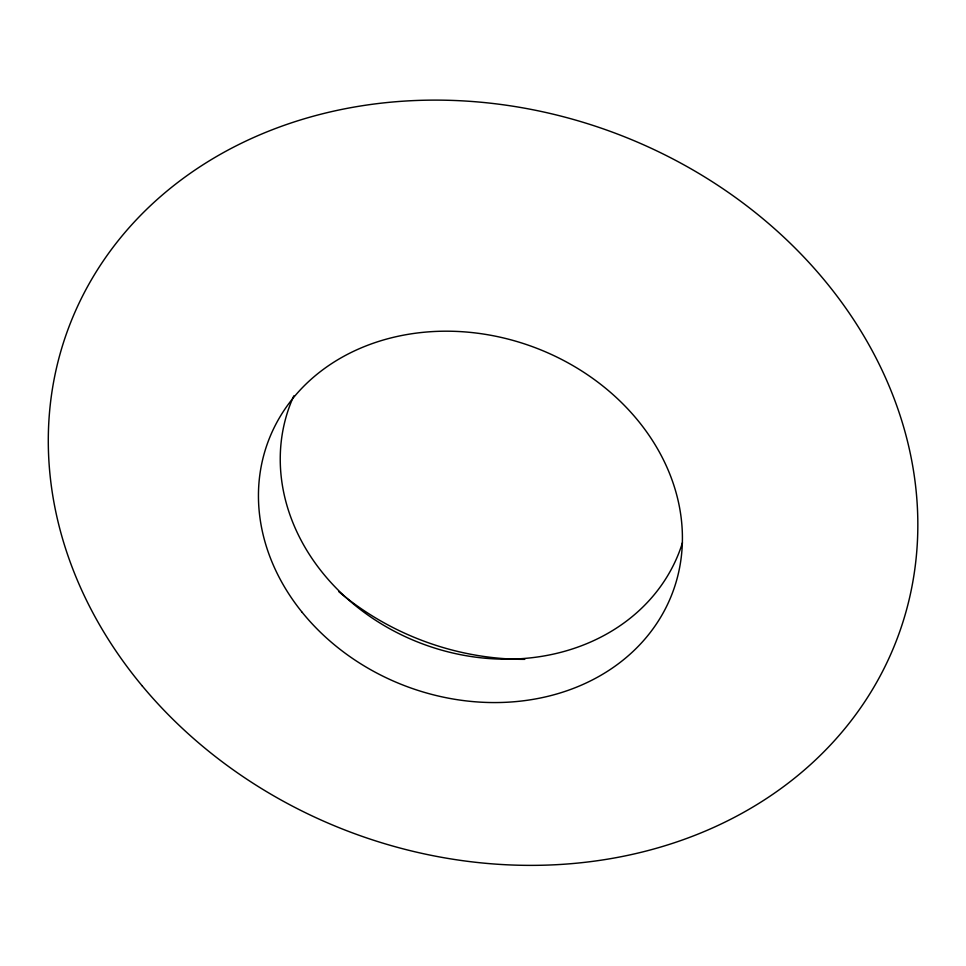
<?xml version="1.0" encoding="UTF-8"?>
<svg xmlns="http://www.w3.org/2000/svg" width="966" height="966" viewBox="0 0 966 966"><rect width="100%" height="100%" fill="white"/><g stroke="black" fill="none" stroke-linecap="round" stroke-linejoin="round"><path stroke-width="1.45" d="M524.767 659.343A253.056 218.545 20.3 0 1 338.752 591.627M682.467 542.711A208.028 177.128 20.3 0 1 421.744 643.585A208.028 177.128 20.3 0 1 293.821 395.843M142.304 686.017A442.476 373.697 20.3 0 0 887.283 661.855A442.476 373.697 20.3 0 0 419.606 100.367A442.476 373.697 20.3 0 0 142.304 686.017M302.225 612.384A215.865 181.173 20.3 0 0 666.262 607.046A215.865 181.173 20.3 0 0 442.814 331.217A215.865 181.173 20.3 0 0 302.225 612.384"/></g></svg>
